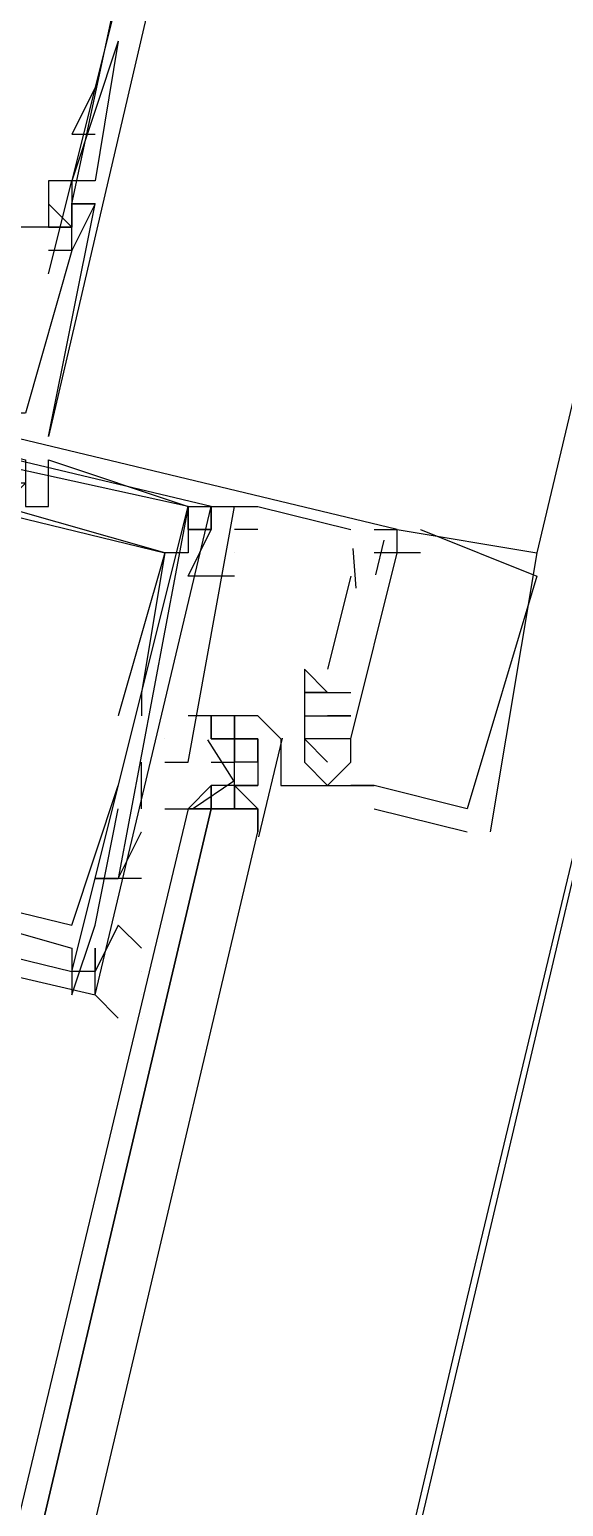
# Model space of a CAD drawing. Header units: feet. Extents: x -84 to 198, y -22 to 181.
# Drawn here: x 133.069 to 133.375, y 97.751 to 98.598 of the extents above; entities that cross this region are included whole.
import ezdxf

# ---------------------------------------------------------------- set-up
doc = ezdxf.new("R2010")
doc.units = ezdxf.units.FT
doc.layers.add('A-LINEA', color=7, linetype='CONTINUOUS')

msp = doc.modelspace()

# ---------------------------------------------------------------- linework, layer by layer
at = {"layer": 'A-LINEA'}
for p, q in [((135.2667, 106.0978), (132.2533, 93.3378)), ((135.1333, 105.7644), (133.36, 98.2978)), ((135.1333, 105.7644), (133.36, 98.2978)), ((133.1733, 98.7644), (133.08, 98.3644)), ((133.12, 98.5911), (133.0933, 98.5111)), ((133.12, 98.5911), (133.0933, 98.5111)), ((133.1067, 98.5644), (133.0933, 98.5378)), ((133.1067, 98.5644), (133.1067, 98.5644)), ((133.0933, 98.5378), (133.1067, 98.5378)), ((133.08, 98.5111), (133.08, 98.5111)), ((133.0933, 98.5111), (133.0933, 98.5111)), ((133.0933, 98.5111), (133.0933, 98.5111)), ((133.1067, 98.5111), (133.1067, 98.5111)), ((133.0933, 98.4978), (133.0933, 98.4978)), ((133.0933, 98.4978), (133.0933, 98.4978)), ((133.0933, 98.4978), (133.0933, 98.4978)), ((133.0933, 98.4978), (133.0933, 98.4978)), ((133.0933, 98.4978), (133.0933, 98.4978)), ((133.0933, 98.4978), (133.0933, 98.4978)), ((133.0933, 98.4978), (133.0933, 98.4978)), ((133.1067, 98.4978), (133.1067, 98.4978)), ((133.1067, 98.4978), (133.1067, 98.4978)), ((133.1067, 98.4978), (133.1067, 98.4978)), ((133.1067, 98.4978), (133.1067, 98.4978)), ((133.1067, 98.4978), (133.1067, 98.4978)), ((133.1067, 98.4978), (133.1067, 98.4978)), ((133.08, 98.4844), (133.08, 98.4844)), ((133.0933, 98.4844), (133.0933, 98.4844)), ((133.0933, 98.4844), (133.0933, 98.4844)), ((133.0933, 98.4844), (133.0933, 98.4844)), ((133.0933, 98.4844), (133.0933, 98.4844)), ((133.0933, 98.4711), (133.08, 98.4711)), ((133.0933, 98.4711), (133.08, 98.4711)), ((133.0933, 98.4711), (133.0933, 98.4711)), ((133.0933, 98.4711), (133.0933, 98.4711)), ((133.0933, 98.4711), (133.0933, 98.4711)), ((133.0933, 98.4711), (133.0933, 98.4711)), ((133.08, 98.4578), (133.08, 98.4578)), ((133.08, 98.3644), (133.08, 98.3644)), ((133.08, 98.3644), (133.08, 98.3644)), ((133.08, 98.3644), (133.08, 98.3644)), ((133.08, 98.3511), (133.08, 98.3511)), ((133.08, 98.3511), (133.08, 98.3511)), ((133.08, 98.3511), (133.08, 98.3511)), ((133.08, 98.3244), (133.08, 98.3244)), ((133.08, 98.3244), (133.08, 98.3244)), ((133.08, 98.3244), (133.08, 98.3244)), ((133.16, 98.3244), (133.16, 98.2978)), ((133.16, 98.3244), (133.16, 98.3244)), ((133.16, 98.3244), (133.16, 98.3244)), ((133.16, 98.3244), (133.16, 98.2978)), ((133.16, 98.3244), (133.16, 98.3244)), ((133.16, 98.3244), (133.16, 98.3244)), ((133.16, 98.3244), (133.16, 98.2978)), ((133.16, 98.3244), (133.16, 98.3244)), ((133.16, 98.3244), (133.16, 98.3244)), ((133.1867, 98.3244), (133.1867, 98.3244)), ((133.1867, 98.3244), (133.1867, 98.3244)), ((133.1867, 98.3244), (133.1867, 98.3244)), ((133.2, 98.3244), (133.2533, 98.3111)), ((133.2, 98.3244), (133.2, 98.3244)), ((133.2, 98.3244), (133.2533, 98.3111)), ((133.2, 98.3244), (133.2, 98.3244)), ((133.2, 98.3244), (133.2533, 98.3111)), ((133.2, 98.3244), (133.2, 98.3244)), ((133.2533, 98.3111), (133.2533, 98.3111)), ((133.2533, 98.3111), (133.2533, 98.3111)), ((133.2533, 98.3111), (133.2533, 98.3111)), ((133.2667, 98.3111), (133.2667, 98.3111)), ((133.2667, 98.3111), (133.2667, 98.3111)), ((133.2667, 98.3111), (133.2667, 98.3111)), ((133.2723, 98.3051), (133.2676, 98.2851)), ((133.2723, 98.3051), (133.2676, 98.2851)), ((133.2723, 98.3051), (133.2676, 98.2851)), ((133.28, 98.3111), (133.28, 98.3111)), ((133.28, 98.3111), (133.28, 98.3111)), ((133.28, 98.3111), (133.28, 98.3111)), ((133.28, 98.3111), (133.28, 98.3111)), ((133.28, 98.3111), (133.28, 98.3111)), ((133.28, 98.3111), (133.28, 98.3111)), ((133.2933, 98.3111), (133.2933, 98.3111)), ((133.2933, 98.3111), (133.2933, 98.3111)), ((133.2933, 98.3111), (133.2933, 98.3111)), ((133.1467, 98.2978), (133.1467, 98.2978)), ((133.1467, 98.2978), (133.1467, 98.2978)), ((133.1467, 98.2978), (133.1467, 98.2978)), ((133.1467, 98.2978), (133.1467, 98.2978)), ((133.1467, 98.2978), (133.1467, 98.2978)), ((133.1467, 98.2978), (133.1467, 98.2978)), ((133.1467, 98.2978), (133.1467, 98.2978)), ((133.1467, 98.2978), (133.1467, 98.2978)), ((133.1467, 98.2978), (133.1467, 98.2978)), ((133.16, 98.2978), (133.16, 98.2978)), ((133.16, 98.2978), (133.16, 98.2978)), ((133.16, 98.2978), (133.16, 98.2978)), ((133.16, 98.2978), (133.16, 98.2978)), ((133.16, 98.2978), (133.16, 98.2978)), ((133.16, 98.2978), (133.16, 98.2978)), ((133.1867, 98.2978), (133.1867, 98.2978)), ((133.1867, 98.2978), (133.1867, 98.2978)), ((133.2546, 98.3003), (133.2562, 98.2776)), ((133.2546, 98.3003), (133.2562, 98.2776)), ((133.2546, 98.3003), (133.2562, 98.2776)), ((133.2667, 98.2978), (133.2667, 98.2978)), ((133.2667, 98.2978), (133.2667, 98.2978)), ((133.2667, 98.2978), (133.2667, 98.2978)), ((133.28, 98.2978), (133.28, 98.2978)), ((133.28, 98.2978), (133.28, 98.2978)), ((133.28, 98.2978), (133.28, 98.2978)), ((133.28, 98.2978), (133.28, 98.2978)), ((133.28, 98.2978), (133.28, 98.2978)), ((133.28, 98.2978), (133.28, 98.2978)), ((133.2933, 98.2978), (133.2933, 98.2978)), ((133.2933, 98.2978), (133.2933, 98.2978)), ((133.2933, 98.2978), (133.2933, 98.2978)), ((133.36, 98.2978), (133.36, 98.2978)), ((133.36, 98.2978), (133.36, 98.2978)), ((133.36, 98.2978), (133.36, 98.2978)), ((133.2533, 98.2844), (133.24, 98.2311)), ((133.2533, 98.2844), (133.24, 98.2311)), ((133.2533, 98.2844), (133.24, 98.2311)), ((133.2533, 98.2844), (133.2533, 98.2844)), ((133.2533, 98.2844), (133.2533, 98.2844)), ((133.2533, 98.2844), (133.2533, 98.2844)), ((133.36, 98.2844), (133.36, 98.2844)), ((133.36, 98.2844), (133.36, 98.2844)), ((133.36, 98.2844), (133.36, 98.2844)), ((133.24, 98.2178), (133.2267, 98.2311)), ((133.2267, 98.2311), (133.2267, 98.1911)), ((133.2267, 98.2311), (133.2267, 98.2311)), ((133.24, 98.2178), (133.2267, 98.2311)), ((133.2267, 98.2311), (133.2267, 98.1911)), ((133.2267, 98.2311), (133.2267, 98.2311)), ((133.24, 98.2178), (133.2267, 98.2311)), ((133.2267, 98.2311), (133.2267, 98.1911)), ((133.2267, 98.2311), (133.2267, 98.2311)), ((133.24, 98.2311), (133.24, 98.2311)), ((133.24, 98.2311), (133.24, 98.2311)), ((133.24, 98.2311), (133.24, 98.2311)), ((133.1333, 98.2178), (133.1333, 98.2178)), ((133.1333, 98.2178), (133.1333, 98.2178)), ((133.1333, 98.2178), (133.1333, 98.2178)), ((133.2267, 98.2178), (133.2267, 98.2178)), ((133.2267, 98.2178), (133.2267, 98.2178)), ((133.2267, 98.2178), (133.2267, 98.2178)), ((133.2267, 98.2178), (133.2267, 98.2178)), ((133.2267, 98.2178), (133.2267, 98.2178)), ((133.2267, 98.2178), (133.2267, 98.2178)), ((133.24, 98.2178), (133.2533, 98.2178)), ((133.24, 98.2178), (133.24, 98.2178)), ((133.24, 98.2178), (133.24, 98.2178)), ((133.24, 98.2178), (133.24, 98.2178)), ((133.24, 98.2178), (133.2533, 98.2178)), ((133.24, 98.2178), (133.24, 98.2178)), ((133.24, 98.2178), (133.24, 98.2178)), ((133.24, 98.2178), (133.24, 98.2178)), ((133.24, 98.2178), (133.2533, 98.2178)), ((133.24, 98.2178), (133.24, 98.2178)), ((133.24, 98.2178), (133.24, 98.2178)), ((133.24, 98.2178), (133.24, 98.2178)), ((133.2533, 98.2178), (133.2533, 98.2178)), ((133.2533, 98.2178), (133.2533, 98.2178)), ((133.2533, 98.2178), (133.2533, 98.2178)), ((133.12, 98.2044), (133.12, 98.2044)), ((133.12, 98.2044), (133.12, 98.2044)), ((133.12, 98.2044), (133.12, 98.2044)), ((133.1333, 98.2044), (133.1333, 98.2044)), ((133.1333, 98.2044), (133.1333, 98.2044)), ((133.1333, 98.2044), (133.1333, 98.2044)), ((133.1733, 98.2044), (133.1733, 98.2044)), ((133.1733, 98.2044), (133.1733, 98.2044)), ((133.1733, 98.2044), (133.1733, 98.2044)), ((133.1733, 98.2044), (133.1733, 98.2044)), ((133.1867, 98.2044), (133.1733, 98.2044)), ((133.1733, 98.1911), (133.1733, 98.2044)), ((133.1867, 98.2044), (133.1733, 98.2044)), ((133.1733, 98.2044), (133.1733, 98.2044)), ((133.1733, 98.2044), (133.1733, 98.1911)), ((133.1733, 98.2044), (133.1733, 98.2044)), ((133.1733, 98.2044), (133.1733, 98.2044)), ((133.1867, 98.2044), (133.1867, 98.2044)), ((133.1867, 98.1911), (133.1867, 98.2044)), ((133.1867, 98.2044), (133.1867, 98.2044)), ((133.1867, 98.2044), (133.1867, 98.2044)), ((133.1867, 98.2044), (133.1867, 98.2044)), ((133.1867, 98.2044), (133.1867, 98.2044)), ((133.1867, 98.2044), (133.1867, 98.1911)), ((133.1867, 98.2044), (133.1867, 98.2044)), ((133.1867, 98.2044), (133.1867, 98.1911)), ((133.1867, 98.2044), (133.1867, 98.2044)), ((133.1867, 98.2044), (133.1867, 98.2044)), ((133.1867, 98.2044), (133.1867, 98.1911)), ((133.1867, 98.2044), (133.1867, 98.2044)), ((133.1867, 98.2044), (133.1867, 98.2044)), ((133.1867, 98.2044), (133.1867, 98.2044)), ((133.1867, 98.2044), (133.1867, 98.2044)), ((133.1867, 98.2044), (133.1867, 98.2044)), ((133.2267, 98.2044), (133.24, 98.2044)), ((133.2267, 98.2044), (133.2267, 98.2044)), ((133.2267, 98.2044), (133.24, 98.2044)), ((133.2267, 98.2044), (133.2267, 98.2044)), ((133.2267, 98.2044), (133.24, 98.2044)), ((133.2267, 98.2044), (133.2267, 98.2044)), ((133.24, 98.2044), (133.24, 98.2044)), ((133.24, 98.2044), (133.24, 98.2044)), ((133.24, 98.2044), (133.24, 98.2044)), ((133.24, 98.2044), (133.24, 98.2044)), ((133.24, 98.2044), (133.24, 98.2044)), ((133.24, 98.2044), (133.24, 98.2044)), ((133.24, 98.2044), (133.24, 98.2044)), ((133.24, 98.2044), (133.24, 98.2044)), ((133.24, 98.2044), (133.24, 98.2044)), ((133.24, 98.2044), (133.24, 98.2044)), ((133.24, 98.2044), (133.24, 98.2044)), ((133.24, 98.2044), (133.24, 98.2044)), ((133.2533, 98.2044), (133.2533, 98.2044)), ((133.2533, 98.2044), (133.2533, 98.2044)), ((133.2533, 98.2044), (133.2533, 98.2044)), ((133.2533, 98.2044), (133.2533, 98.2044)), ((133.2533, 98.2044), (133.2533, 98.2044)), ((133.2533, 98.2044), (133.2533, 98.2044)), ((133.1467, 98.1911), (133.1467, 98.1911)), ((133.1467, 98.1911), (133.1467, 98.1911)), ((133.1467, 98.1911), (133.1467, 98.1911)), ((133.1467, 98.1911), (133.1467, 98.1911)), ((133.1467, 98.1911), (133.1467, 98.1911)), ((133.1467, 98.1911), (133.1467, 98.1911)), ((133.1733, 98.1911), (133.1733, 98.1911)), ((133.1867, 98.1911), (133.1733, 98.1911)), ((133.1733, 98.1911), (133.1733, 98.1911)), ((133.1733, 98.1911), (133.1733, 98.1911)), ((133.1733, 98.1911), (133.1733, 98.1911)), ((133.1733, 98.1911), (133.1867, 98.1911)), ((133.1867, 98.1911), (133.1867, 98.1911)), ((133.1867, 98.1911), (133.1867, 98.1911)), ((133.1867, 98.1911), (133.1867, 98.1911)), ((133.1867, 98.1778), (133.1867, 98.1911)), ((133.1867, 98.1911), (133.1867, 98.1911)), ((133.1867, 98.1911), (133.1867, 98.1911)), ((133.1867, 98.1911), (133.1867, 98.1911)), ((133.1867, 98.1911), (133.1867, 98.1911)), ((133.1867, 98.1911), (133.1867, 98.1911)), ((133.1867, 98.1778), (133.1867, 98.1911)), ((133.2, 98.1911), (133.1867, 98.1911)), ((133.1867, 98.1911), (133.1867, 98.1911)), ((133.2, 98.1911), (133.1867, 98.1911)), ((133.1867, 98.1911), (133.1867, 98.1911)), ((133.1867, 98.1911), (133.1867, 98.1911)), ((133.1867, 98.1911), (133.1867, 98.1778)), ((133.2, 98.1778), (133.2, 98.1911)), ((133.2, 98.1911), (133.2, 98.1911)), ((133.2, 98.1911), (133.2, 98.1911)), ((133.2, 98.1911), (133.2, 98.1911)), ((133.2, 98.1911), (133.2, 98.1911)), ((133.2, 98.1911), (133.2, 98.1911)), ((133.2, 98.1911), (133.2, 98.1911)), ((133.2, 98.1911), (133.2, 98.1911)), ((133.2, 98.1911), (133.2, 98.1911)), ((133.2, 98.1911), (133.2, 98.1911)), ((133.2, 98.1911), (133.2, 98.1911)), ((133.2, 98.1911), (133.2, 98.1911)), ((133.2, 98.1911), (133.2, 98.1911)), ((133.2, 98.1911), (133.2, 98.1911)), ((133.2, 98.1911), (133.2, 98.1911)), ((133.2, 98.1911), (133.2, 98.1911)), ((133.2, 98.1911), (133.2, 98.1911)), ((133.2, 98.1911), (133.2, 98.1911)), ((133.2, 98.1911), (133.2, 98.1911)), ((133.2, 98.1911), (133.2, 98.1911)), ((133.2, 98.1911), (133.2, 98.1778)), ((133.2, 98.1911), (133.2, 98.1911)), ((133.2, 98.1911), (133.2, 98.1911)), ((133.2, 98.1911), (133.2, 98.1911)), ((133.2, 98.1911), (133.2, 98.1911)), ((133.2139, 98.1915), (133.2005, 98.135)), ((133.2133, 98.1911), (133.2133, 98.1911)), ((133.2133, 98.1911), (133.2133, 98.1911)), ((133.2133, 98.1911), (133.2133, 98.1911)), ((133.2133, 98.1911), (133.2133, 98.1911)), ((133.2133, 98.1911), (133.2133, 98.1911)), ((133.2133, 98.1911), (133.2133, 98.1911)), ((133.2133, 98.1911), (133.2133, 98.1911)), ((133.2267, 98.1911), (133.2267, 98.1911)), ((133.2267, 98.1911), (133.2267, 98.1911)), ((133.2267, 98.1911), (133.2267, 98.1911)), ((133.2267, 98.1911), (133.2267, 98.1911)), ((133.2267, 98.1911), (133.2267, 98.1911)), ((133.2267, 98.1911), (133.2267, 98.1911)), ((133.2267, 98.1911), (133.2267, 98.1911)), ((133.2267, 98.1911), (133.2267, 98.1911)), ((133.2267, 98.1911), (133.2267, 98.1911)), ((133.24, 98.1911), (133.24, 98.1911)), ((133.24, 98.1911), (133.24, 98.1911)), ((133.24, 98.1911), (133.24, 98.1911)), ((133.24, 98.1911), (133.24, 98.1911)), ((133.24, 98.1911), (133.24, 98.1911)), ((133.24, 98.1911), (133.24, 98.1911)), ((133.24, 98.1911), (133.24, 98.1911)), ((133.24, 98.1911), (133.24, 98.1911)), ((133.24, 98.1911), (133.24, 98.1911)), ((133.2533, 98.1911), (133.2533, 98.1911)), ((133.2533, 98.1911), (133.2533, 98.1911)), ((133.2533, 98.1911), (133.2533, 98.1911)), ((133.2533, 98.1911), (133.2533, 98.1911)), ((133.2533, 98.1911), (133.2533, 98.1911)), ((133.2533, 98.1911), (133.2533, 98.1911)), ((133.1333, 98.1511), (133.1333, 98.1778)), ((133.1333, 98.1778), (133.1333, 98.1778)), ((133.1333, 98.1511), (133.1333, 98.1778)), ((133.1333, 98.1778), (133.1333, 98.1778)), ((133.1333, 98.1511), (133.1333, 98.1778)), ((133.1333, 98.1778), (133.1333, 98.1778)), ((133.1467, 98.1778), (133.1467, 98.1778)), ((133.1467, 98.1778), (133.1467, 98.1778)), ((133.1467, 98.1778), (133.1467, 98.1778)), ((133.1467, 98.1778), (133.1467, 98.1778)), ((133.1467, 98.1778), (133.1467, 98.1778)), ((133.1467, 98.1778), (133.1467, 98.1778)), ((133.1467, 98.1778), (133.1467, 98.1778)), ((133.1467, 98.1778), (133.1467, 98.1778)), ((133.1467, 98.1778), (133.1467, 98.1778)), ((133.16, 98.1778), (133.16, 98.1778)), ((133.16, 98.1778), (133.16, 98.1778)), ((133.16, 98.1778), (133.16, 98.1778)), ((133.1733, 98.1778), (133.1867, 98.1778)), ((133.1867, 98.1644), (133.1867, 98.1778)), ((133.1867, 98.1644), (133.1867, 98.1778)), ((133.1867, 98.1778), (133.1867, 98.1778)), ((133.1867, 98.1778), (133.1867, 98.1778)), ((133.1867, 98.1778), (133.1867, 98.1778)), ((133.2, 98.1778), (133.1867, 98.1778)), ((133.1867, 98.1778), (133.1867, 98.1778)), ((133.1867, 98.1778), (133.1867, 98.1778)), ((133.1867, 98.1778), (133.1867, 98.1778)), ((133.1867, 98.1778), (133.1867, 98.1778)), ((133.1867, 98.1778), (133.1867, 98.1778)), ((133.1867, 98.1778), (133.1867, 98.1778)), ((133.1867, 98.1778), (133.1867, 98.1778)), ((133.1867, 98.1778), (133.1867, 98.1778)), ((133.1867, 98.1778), (133.1867, 98.1778)), ((133.1867, 98.1778), (133.1867, 98.1778)), ((133.1867, 98.1778), (133.1867, 98.1778)), ((133.1867, 98.1778), (133.1867, 98.1778)), ((133.1867, 98.1778), (133.1867, 98.1778)), ((133.1867, 98.1778), (133.1867, 98.1778)), ((133.1867, 98.1778), (133.1867, 98.1778)), ((133.1867, 98.1778), (133.1867, 98.1778)), ((133.1867, 98.1778), (133.1867, 98.1778)), ((133.1867, 98.1778), (133.1867, 98.1778)), ((133.1867, 98.1778), (133.1867, 98.1778)), ((133.1867, 98.1778), (133.1867, 98.1778)), ((133.1867, 98.1778), (133.1867, 98.1778)), ((133.1867, 98.1778), (133.1867, 98.1778)), ((133.2, 98.1778), (133.2, 98.1778)), ((133.2, 98.1778), (133.2, 98.1778)), ((133.2, 98.1778), (133.2, 98.1778)), ((133.2, 98.1778), (133.2, 98.1778)), ((133.2, 98.1778), (133.2, 98.1778)), ((133.2, 98.1778), (133.2, 98.1778)), ((133.2, 98.1778), (133.2, 98.1778)), ((133.2, 98.1778), (133.2, 98.1644)), ((133.2, 98.1778), (133.2, 98.1778)), ((133.2, 98.1778), (133.2, 98.1644)), ((133.2, 98.1778), (133.2, 98.1778)), ((133.2, 98.1778), (133.2, 98.1778)), ((133.2, 98.1778), (133.2, 98.1778)), ((133.2, 98.1778), (133.2, 98.1778)), ((133.2, 98.1778), (133.2, 98.1778)), ((133.2, 98.1778), (133.2, 98.1778)), ((133.2, 98.1778), (133.2, 98.1778)), ((133.2, 98.1778), (133.2, 98.1778)), ((133.2, 98.1778), (133.2, 98.1778)), ((133.2, 98.1778), (133.2, 98.1778)), ((133.2267, 98.1778), (133.2267, 98.1778)), ((133.2267, 98.1778), (133.2267, 98.1778)), ((133.2267, 98.1778), (133.2267, 98.1778)), ((133.24, 98.1778), (133.24, 98.1778)), ((133.24, 98.1778), (133.24, 98.1778)), ((133.24, 98.1778), (133.24, 98.1778)), ((133.2533, 98.1778), (133.2533, 98.1778)), ((133.2533, 98.1778), (133.2533, 98.1778)), ((133.2533, 98.1778), (133.2533, 98.1778)), ((133.2533, 98.1778), (133.2533, 98.1778)), ((133.2533, 98.1778), (133.2533, 98.1778)), ((133.2533, 98.1778), (133.2533, 98.1778)), ((133.12, 98.1644), (133.12, 98.1644)), ((133.12, 98.1644), (133.12, 98.1644)), ((133.12, 98.1644), (133.12, 98.1644)), ((133.12, 98.1644), (133.12, 98.1644)), ((133.12, 98.1644), (133.12, 98.1644)), ((133.12, 98.1644), (133.12, 98.1644)), ((133.16, 98.1511), (133.1733, 98.1644)), ((133.1733, 98.1644), (133.1733, 98.1644)), ((133.1733, 98.1644), (133.1733, 98.1644)), ((133.1733, 98.1644), (133.1733, 98.1644)), ((133.1733, 98.1644), (133.1733, 98.1644)), ((133.1733, 98.1644), (133.1733, 98.1644)), ((133.1733, 98.1644), (133.1733, 98.1644)), ((133.1733, 98.1644), (133.1733, 98.1644)), ((133.1733, 98.1644), (133.1733, 98.1644)), ((133.1733, 98.1644), (133.1733, 98.1644)), ((133.1733, 98.1644), (133.1733, 98.1644)), ((133.1733, 98.1511), (133.1733, 98.1644)), ((133.1733, 98.1644), (133.1733, 98.1644)), ((133.1733, 98.1644), (133.1733, 98.1644)), ((133.1733, 98.1644), (133.1733, 98.1644)), ((133.1867, 98.1644), (133.1733, 98.1644)), ((133.1733, 98.1644), (133.1733, 98.1644)), ((133.1733, 98.1644), (133.1733, 98.1644)), ((133.1733, 98.1644), (133.1733, 98.1644)), ((133.1733, 98.1644), (133.1733, 98.1644)), ((133.1867, 98.1644), (133.1733, 98.1644)), ((133.1867, 98.1644), (133.1733, 98.1644)), ((133.1733, 98.1644), (133.1733, 98.1644)), ((133.1733, 98.1644), (133.1733, 98.1644)), ((133.1733, 98.1644), (133.1733, 98.1644)), ((133.1733, 98.1644), (133.1733, 98.1511)), ((133.1867, 98.1644), (133.1867, 98.1644)), ((133.1867, 98.1644), (133.1867, 98.1644)), ((133.1867, 98.1511), (133.1867, 98.1644)), ((133.1867, 98.1644), (133.1867, 98.1644)), ((133.1867, 98.1644), (133.2, 98.1644)), ((133.1867, 98.1644), (133.1867, 98.1644)), ((133.1867, 98.1644), (133.1867, 98.1644)), ((133.2, 98.1644), (133.1867, 98.1644)), ((133.1867, 98.1644), (133.1867, 98.1644)), ((133.1867, 98.1644), (133.1867, 98.1644)), ((133.2, 98.1511), (133.1867, 98.1644)), ((133.1867, 98.1644), (133.1867, 98.1511)), ((133.1867, 98.1644), (133.1867, 98.1644)), ((133.1867, 98.1644), (133.1867, 98.1511)), ((133.1867, 98.1644), (133.1867, 98.1644)), ((133.1867, 98.1644), (133.1867, 98.1644)), ((133.1867, 98.1644), (133.1867, 98.1644)), ((133.1867, 98.1644), (133.1867, 98.1644)), ((133.1867, 98.1644), (133.1867, 98.1644)), ((133.1867, 98.1644), (133.1867, 98.1644)), ((133.1867, 98.1644), (133.1867, 98.1644)), ((133.1867, 98.1644), (133.1867, 98.1644)), ((133.1867, 98.1644), (133.1867, 98.1644)), ((133.1867, 98.1644), (133.1867, 98.1644)), ((133.1867, 98.1644), (133.1867, 98.1644)), ((133.1867, 98.1644), (133.1867, 98.1644)), ((133.1867, 98.1644), (133.1867, 98.1644)), ((133.1867, 98.1644), (133.1867, 98.1644)), ((133.1867, 98.1644), (133.1867, 98.1644)), ((133.2, 98.1644), (133.2, 98.1644)), ((133.2, 98.1644), (133.2, 98.1644)), ((133.2, 98.1644), (133.2, 98.1644)), ((133.2, 98.1644), (133.2, 98.1644)), ((133.2, 98.1644), (133.2, 98.1644)), ((133.2, 98.1644), (133.2, 98.1644)), ((133.2, 98.1644), (133.2, 98.1644)), ((133.2, 98.1644), (133.2, 98.1644)), ((133.2, 98.1644), (133.2, 98.1644)), ((133.2, 98.1644), (133.2, 98.1644)), ((133.2, 98.1644), (133.2, 98.1644)), ((133.2, 98.1644), (133.2, 98.1644)), ((133.2, 98.1644), (133.2, 98.1644)), ((133.2, 98.1644), (133.2, 98.1644)), ((133.2, 98.1644), (133.2, 98.1644)), ((133.2, 98.1644), (133.2, 98.1644)), ((133.2133, 98.1644), (133.2133, 98.1644)), ((133.2133, 98.1644), (133.2133, 98.1644)), ((133.2133, 98.1644), (133.2133, 98.1644)), ((133.2267, 98.1644), (133.2267, 98.1644)), ((133.2267, 98.1644), (133.2267, 98.1644)), ((133.2267, 98.1644), (133.2267, 98.1644)), ((133.24, 98.1644), (133.24, 98.1644)), ((133.24, 98.1644), (133.24, 98.1644)), ((133.24, 98.1644), (133.24, 98.1644)), ((133.2533, 98.1644), (133.2533, 98.1644)), ((133.2533, 98.1644), (133.2533, 98.1644)), ((133.2533, 98.1644), (133.2533, 98.1644)), ((133.2533, 98.1644), (133.2533, 98.1644)), ((133.2533, 98.1644), (133.2533, 98.1644)), ((133.2533, 98.1644), (133.2533, 98.1644)), ((133.2533, 98.1644), (133.2533, 98.1644)), ((133.2533, 98.1644), (133.2533, 98.1644)), ((133.2533, 98.1644), (133.2533, 98.1644)), ((133.2667, 98.1644), (133.2667, 98.1644)), ((133.2667, 98.1644), (133.2667, 98.1644)), ((133.2667, 98.1644), (133.2667, 98.1644)), ((133.2667, 98.1644), (133.2667, 98.1644)), ((133.2667, 98.1644), (133.2667, 98.1644)), ((133.2667, 98.1644), (133.2667, 98.1644)), ((133.12, 98.1511), (133.12, 98.1511)), ((133.12, 98.1511), (133.12, 98.1511)), ((133.12, 98.1511), (133.12, 98.1511)), ((133.12, 98.1511), (133.12, 98.1511)), ((133.12, 98.1511), (133.12, 98.1511)), ((133.12, 98.1511), (133.12, 98.1511)), ((133.1333, 98.1511), (133.1333, 98.1511)), ((133.1333, 98.1511), (133.1333, 98.1511)), ((133.1333, 98.1511), (133.1333, 98.1511)), ((133.16, 98.1511), (133.16, 98.1511)), ((133.1733, 98.1511), (133.16, 98.1511)), ((133.16, 98.1511), (133.16, 98.1511)), ((133.16, 98.1511), (133.16, 98.1511)), ((133.16, 98.1511), (133.16, 98.1511)), ((133.16, 98.1511), (133.16, 98.1511)), ((133.16, 98.1511), (133.16, 98.1511)), ((133.16, 98.1511), (133.16, 98.1511)), ((133.16, 98.1511), (133.16, 98.1511)), ((133.16, 98.1511), (133.16, 98.1511)), ((133.16, 98.1511), (133.16, 98.1511)), ((133.16, 98.1511), (133.1733, 98.1511)), ((133.1733, 98.1511), (133.1733, 98.1511)), ((133.1733, 98.1511), (133.1733, 98.1511)), ((133.1733, 98.1511), (133.1733, 98.1511)), ((133.1733, 98.1511), (133.1733, 98.1511)), ((133.1867, 98.1511), (133.1733, 98.1511)), ((133.1733, 98.1511), (133.1733, 98.1511)), ((133.1733, 98.1511), (133.1733, 98.1511)), ((133.1733, 98.1511), (133.1733, 98.1511)), ((133.1733, 98.1511), (133.1733, 98.1511)), ((133.1733, 98.1511), (133.1733, 98.1511)), ((133.1733, 98.1511), (133.1733, 98.1511)), ((133.1733, 98.1511), (133.1733, 98.1511)), ((133.1733, 98.1511), (133.1733, 98.1511)), ((133.1733, 98.1511), (133.1733, 98.1511)), ((133.1867, 98.1511), (133.1867, 98.1511)), ((133.1867, 98.1511), (133.1867, 98.1511)), ((133.1867, 98.1511), (133.1867, 98.1511)), ((133.1867, 98.1511), (133.1867, 98.1511)), ((133.1867, 98.1511), (133.1867, 98.1511)), ((133.1867, 98.1511), (133.1867, 98.1511)), ((133.1867, 98.1511), (133.1867, 98.1511)), ((133.1867, 98.1511), (133.1867, 98.1511)), ((133.1867, 98.1511), (133.1867, 98.1511)), ((133.1867, 98.1511), (133.1867, 98.1511)), ((133.1867, 98.1511), (133.1867, 98.1511)), ((133.1867, 98.1511), (133.1867, 98.1511)), ((133.2, 98.1511), (133.1867, 98.1511)), ((133.1867, 98.1511), (133.1867, 98.1511)), ((133.1867, 98.1511), (133.1867, 98.1511)), ((133.1867, 98.1511), (133.1867, 98.1511)), ((133.1867, 98.1511), (133.1867, 98.1511)), ((133.1867, 98.1511), (133.1867, 98.1511)), ((133.2, 98.1511), (133.1867, 98.1511)), ((133.1867, 98.1511), (133.1867, 98.1511)), ((133.1867, 98.1511), (133.1867, 98.1511)), ((133.1867, 98.1511), (133.1867, 98.1511)), ((133.1867, 98.1511), (133.1867, 98.1511)), ((133.2, 98.1511), (133.2, 98.1511)), ((133.2, 98.1511), (133.2, 98.1511)), ((133.2, 98.1511), (133.2, 98.1511)), ((133.2, 98.1511), (133.2, 98.1511)), ((133.2, 98.1511), (133.2, 98.1511)), ((133.2, 98.1511), (133.2, 98.1511)), ((133.2, 98.1511), (133.2, 98.1511)), ((133.2, 98.1511), (133.2, 98.1511)), ((133.2, 98.1511), (133.2, 98.1511)), ((133.2, 98.1511), (133.2, 98.1511)), ((133.2667, 98.1511), (133.32, 98.1378)), ((133.2667, 98.1511), (133.2667, 98.1511)), ((133.2667, 98.1511), (133.32, 98.1378)), ((133.2667, 98.1511), (133.2667, 98.1511)), ((133.2667, 98.1511), (133.32, 98.1378)), ((133.2667, 98.1511), (133.2667, 98.1511)), ((133.32, 98.1511), (133.32, 98.1511)), ((133.32, 98.1511), (133.32, 98.1511)), ((133.32, 98.1511), (133.32, 98.1511)), ((133.3333, 98.1511), (133.3333, 98.1511)), ((133.3333, 98.1511), (133.3333, 98.1511)), ((133.1333, 98.1378), (133.1333, 98.1378)), ((133.1333, 98.1378), (133.1333, 98.1378)), ((133.1333, 98.1378), (133.1333, 98.1378)), ((133.32, 98.1378), (133.32, 98.1378)), ((133.32, 98.1378), (133.32, 98.1378)), ((133.32, 98.1378), (133.32, 98.1378)), ((133.3333, 98.1378), (133.3333, 98.1378)), ((133.3333, 98.1378), (133.3333, 98.1378)), ((133.3333, 98.1378), (133.3333, 98.1378)), ((133.1067, 98.1111), (133.1067, 98.1111)), ((133.1067, 98.1111), (133.1067, 98.1111)), ((133.1067, 98.1111), (133.1067, 98.1111)), ((133.12, 98.1111), (133.12, 98.1111)), ((133.12, 98.1111), (133.12, 98.1111)), ((133.12, 98.1111), (133.12, 98.1111)), ((133.12, 98.1111), (133.12, 98.1111)), ((133.12, 98.1111), (133.12, 98.1111)), ((133.12, 98.1111), (133.12, 98.1111)), ((133.12, 98.1111), (133.12, 98.1111)), ((133.12, 98.1111), (133.12, 98.1111)), ((133.12, 98.1111), (133.12, 98.1111)), ((133.1333, 98.1111), (133.1333, 98.1111)), ((133.1333, 98.1111), (133.1333, 98.1111)), ((133.1333, 98.1111), (133.1333, 98.1111)), ((133.0933, 98.0844), (133.0933, 98.0844)), ((133.0933, 98.0844), (133.0933, 98.0844)), ((133.0933, 98.0844), (133.0933, 98.0844)), ((133.0933, 98.0844), (133.0933, 98.0844)), ((133.0933, 98.0844), (133.0933, 98.0844)), ((133.0933, 98.0844), (133.0933, 98.0844)), ((133.1067, 98.0844), (133.1067, 98.0844)), ((133.1067, 98.0844), (133.1067, 98.0844)), ((133.1067, 98.0844), (133.1067, 98.0844)), ((133.1067, 98.0844), (133.1067, 98.0844)), ((133.1067, 98.0844), (133.1067, 98.0844)), ((133.1067, 98.0844), (133.1067, 98.0844)), ((133.0933, 98.0711), (133.0933, 98.0711)), ((133.0933, 98.0711), (133.0933, 98.0711)), ((133.0933, 98.0711), (133.0933, 98.0711)), ((133.0933, 98.0711), (133.0933, 98.0711)), ((133.0933, 98.0711), (133.0933, 98.0711)), ((133.0933, 98.0711), (133.0933, 98.0711)), ((133.0933, 98.0444), (133.0933, 98.0444)), ((133.0933, 98.0444), (133.0933, 98.0444)), ((133.0933, 98.0444), (133.0933, 98.0444)), ((133.0933, 98.0444), (133.0933, 98.0444)), ((133.0933, 98.0444), (133.0933, 98.0444)), ((133.0933, 98.0444), (133.0933, 98.0444)), ((133.1333, 98.0311), (133.1333, 98.0311))]:
    msp.add_line(p, q, dxfattribs=at)
for points in [[(134.4933, 102.8311), (134.3867, 102.3911), (134.28, 101.9244), (134.16, 101.4178), (134.04, 100.8978), (133.9067, 100.3511), (133.7733, 99.7778), (133.6267, 99.1644), (133.48, 98.5378), (133.32, 97.8711), (133.16, 97.1911)], [(133.08, 98.4578), (133.0933, 98.5111), (133.0933, 98.4978), (133.1333, 98.6844), (133.1067, 98.6978)], [(133.1067, 98.6578), (133.12, 98.6844), (133.1333, 98.6711), (133.0933, 98.5111), (133.08, 98.5111), (133.08, 98.4844), (133.0667, 98.4844), (133.04, 98.4844), (133.0533, 98.4844), (132.9867, 98.4978), (132.9733, 98.4978), (132.9733, 98.5111), (132.96, 98.5111), (132.9733, 98.5378), (132.96, 98.5378)], [(133.12, 98.5911), (133.12, 98.5911), (133.12, 98.5911), (133.1067, 98.5111), (133.0933, 98.5111)], [(133.08, 98.3644), (133.1067, 98.4978), (133.0933, 98.4978), (133.0933, 98.4844), (133.0933, 98.4978), (133.1067, 98.4978), (133.0933, 98.4711), (133.0667, 98.3778), (133.04, 98.3778)], [(133.08, 98.3644), (133.1067, 98.4978), (133.0933, 98.4978), (133.0933, 98.4844), (133.0933, 98.4978), (133.1067, 98.4978), (133.0933, 98.4711), (133.0667, 98.3778), (133.04, 98.3778)], [(133.08, 98.3644), (133.1067, 98.4978), (133.0933, 98.4978), (133.0933, 98.4844), (133.0933, 98.4978), (133.1067, 98.4978), (133.0933, 98.4711), (133.0667, 98.3778), (133.04, 98.3778)], [(133.08, 98.4978), (133.0933, 98.4844), (133.08, 98.4844), (133.0933, 98.4844), (133.08, 98.4978), (133.0933, 98.4844)], [(133.0933, 98.4844), (133.08, 98.4844), (133.0933, 98.4844), (133.08, 98.4978)], [(133.0933, 98.4978), (133.1067, 98.4978), (133.0933, 98.4711), (133.0933, 98.4711), (133.0933, 98.4978)], [(133.2667, 98.3111), (133.28, 98.3111), (132.6133, 98.4711)], [(133.2667, 98.3111), (133.28, 98.3111), (132.6133, 98.4711)], [(133.2667, 98.3111), (133.28, 98.3111), (132.6133, 98.4711)], [(132.6133, 98.4578), (132.5333, 98.1778), (133.1067, 98.0444), (133.1733, 98.3244), (132.6133, 98.4578)], [(133.1467, 98.2978), (133.0533, 98.3244), (133.0667, 98.3378), (133.0533, 98.3378), (133.0533, 98.3244), (132.6533, 98.4178), (132.6533, 98.4444), (132.6267, 98.4444), (132.6267, 98.4578), (132.6267, 98.4444), (132.64, 98.4311), (132.6267, 98.3378), (132.6133, 98.3378), (132.6267, 98.3244), (132.6533, 98.4178), (133.1467, 98.2978), (133.12, 98.2044)], [(132.6133, 98.4444), (132.6267, 98.4578), (133.0667, 98.3511), (133.0667, 98.3378), (133.0667, 98.3244), (133.08, 98.3244), (133.08, 98.3511), (133.16, 98.3244), (133.12, 98.1111), (133.1067, 98.1111), (133.12, 98.1111)], [(133.1467, 98.2978), (133.0533, 98.3244), (133.0667, 98.3378), (133.0533, 98.3378), (133.0533, 98.3244), (132.6533, 98.4178), (132.6533, 98.4444), (132.6267, 98.4444), (132.6267, 98.4578), (132.6267, 98.4444), (132.64, 98.4311), (132.6267, 98.3378), (132.6133, 98.3378), (132.6267, 98.3244), (132.6533, 98.4178), (133.1467, 98.2978), (133.12, 98.2044)], [(132.6133, 98.4444), (132.6267, 98.4578), (133.0667, 98.3511), (133.0667, 98.3378), (133.0667, 98.3244), (133.08, 98.3244), (133.08, 98.3511), (133.16, 98.3244), (133.12, 98.1111), (133.1067, 98.1111), (133.12, 98.1111)], [(133.1467, 98.2978), (133.0533, 98.3244), (133.0667, 98.3378), (133.0533, 98.3378), (133.0533, 98.3244), (132.6533, 98.4178), (132.6533, 98.4444), (132.6267, 98.4444), (132.6267, 98.4578), (132.6267, 98.4444), (132.64, 98.4311), (132.6267, 98.3378), (132.6133, 98.3378), (132.6267, 98.3244), (132.6533, 98.4178), (133.1467, 98.2978), (133.12, 98.2044)], [(132.6133, 98.4444), (132.6267, 98.4578), (133.0667, 98.3511), (133.0667, 98.3378), (133.0667, 98.3244), (133.08, 98.3244), (133.08, 98.3511), (133.16, 98.3244), (133.12, 98.1111), (133.1067, 98.1111), (133.12, 98.1111)], [(132.6133, 98.4444), (132.5467, 98.1911), (133.0933, 98.0578), (133.16, 98.3244), (132.6133, 98.4444)], [(133.16, 98.3244), (133.16, 98.2978), (133.1467, 98.2978), (133.1333, 98.2178), (133.1333, 98.2044), (133.1333, 98.2044)], [(133.16, 98.3244), (133.16, 98.2978), (133.1467, 98.2978), (133.1333, 98.2178), (133.1333, 98.2044), (133.1333, 98.2044)], [(133.16, 98.3244), (133.16, 98.2978), (133.1467, 98.2978), (133.1333, 98.2178), (133.1333, 98.2044), (133.1333, 98.2044)], [(133.1467, 98.1778), (133.16, 98.1778), (133.1867, 98.3244)], [(133.1467, 98.1778), (133.16, 98.1778), (133.1867, 98.3244)], [(133.1467, 98.1778), (133.16, 98.1778), (133.1867, 98.3244)], [(133.1867, 98.2844), (133.1867, 98.2844), (133.1867, 98.2844), (133.16, 98.2844), (133.16, 98.2844), (133.1733, 98.3111), (133.1733, 98.3111), (133.16, 98.3111), (133.16, 98.3111), (133.16, 98.3111), (133.16, 98.3111), (133.16, 98.3111), (133.16, 98.3244), (133.1733, 98.3244), (133.1733, 98.3111), (133.1733, 98.3111), (133.1733, 98.3111), (133.1733, 98.3244), (133.1733, 98.3244), (133.2, 98.3244), (133.2, 98.3244), (133.2, 98.3244)], [(133.2, 98.3111), (133.2, 98.3111), (133.1867, 98.3111)], [(133.2933, 98.3111), (133.36, 98.2844), (133.36, 98.2844), (133.32, 98.1511), (133.32, 98.1511), (133.2667, 98.1644), (133.2667, 98.1644), (133.2667, 98.1644), (133.2667, 98.1644), (133.2533, 98.1644)], [(133.2933, 98.3111), (133.36, 98.2844), (133.36, 98.2844), (133.32, 98.1511), (133.32, 98.1511), (133.2667, 98.1644), (133.2667, 98.1644), (133.2667, 98.1644), (133.2667, 98.1644), (133.2533, 98.1644)], [(133.2933, 98.3111), (133.36, 98.2844), (133.36, 98.2844), (133.32, 98.1511), (133.32, 98.1511), (133.2667, 98.1644), (133.2667, 98.1644), (133.2667, 98.1644), (133.2667, 98.1644), (133.2533, 98.1644)], [(133.2933, 98.2978), (133.28, 98.2978), (133.28, 98.3111), (133.36, 98.2978), (133.36, 98.2978), (133.3333, 98.1378)], [(133.2933, 98.2978), (133.28, 98.2978), (133.28, 98.3111), (133.36, 98.2978), (133.36, 98.2978), (133.3333, 98.1378)], [(133.2933, 98.2978), (133.28, 98.2978), (133.28, 98.3111), (133.36, 98.2978), (133.36, 98.2978), (133.3333, 98.1378)], [(133.2533, 98.1911), (133.28, 98.2978), (133.2667, 98.2978)], [(133.2533, 98.1911), (133.28, 98.2978), (133.2667, 98.2978)], [(133.2533, 98.1911), (133.28, 98.2978), (133.2667, 98.2978)], [(132.6133, 98.2844), (132.6, 98.2844), (132.6133, 98.2844), (132.6, 98.2044), (133.0933, 98.0844), (133.12, 98.1644), (133.12, 98.1644), (133.12, 98.1644)], [(132.6133, 98.2844), (132.6, 98.2844), (132.6133, 98.2844), (132.6, 98.2044), (133.0933, 98.0844), (133.12, 98.1644), (133.12, 98.1644), (133.12, 98.1644)], [(132.6133, 98.2844), (132.6, 98.2844), (132.6133, 98.2844), (132.6, 98.2044), (133.0933, 98.0844), (133.12, 98.1644), (133.12, 98.1644), (133.12, 98.1644)], [(132.6133, 98.2844), (132.6, 98.2844), (132.6133, 98.2844), (132.6, 98.2044), (133.0933, 98.0844), (133.12, 98.1644), (133.12, 98.1644), (133.12, 98.1644)], [(132.6133, 98.2844), (132.6, 98.2844), (132.6133, 98.2844), (132.6, 98.2044), (133.0933, 98.0844), (133.12, 98.1644), (133.12, 98.1644), (133.12, 98.1644)], [(132.6133, 98.2844), (132.6, 98.2844), (132.6133, 98.2844), (132.6, 98.2044), (133.0933, 98.0844), (133.12, 98.1644), (133.12, 98.1644), (133.12, 98.1644)], [(133.2267, 98.2178), (133.24, 98.2178), (133.2267, 98.2178)], [(133.2267, 98.2178), (133.24, 98.2178), (133.2267, 98.2178)], [(133.2267, 98.2178), (133.24, 98.2178), (133.2267, 98.2178)], [(133.2133, 98.1911), (133.2, 98.2044), (133.1867, 98.2044), (133.1733, 98.2044), (133.16, 98.2044)], [(133.2533, 98.2044), (133.24, 98.2044), (133.2533, 98.2044)], [(133.2533, 98.2044), (133.24, 98.2044), (133.2533, 98.2044)], [(133.2533, 98.2044), (133.24, 98.2044), (133.2533, 98.2044)], [(133.1632, 98.1514), (133.1863, 98.1671), (133.1713, 98.1906)], [(133.2, 98.1911), (133.2, 98.1911), (133.1867, 98.1911), (133.1867, 98.1911)], [(133.1867, 98.1911), (133.2, 98.1911), (133.1867, 98.1911)], [(133.1867, 98.1911), (133.2, 98.1911), (133.1867, 98.1911)], [(133.2133, 98.1911), (133.2133, 98.1644), (133.2267, 98.1644), (133.2533, 98.1644), (133.2667, 98.1644)], [(133.2133, 98.1911), (133.2133, 98.1644), (133.2267, 98.1644), (133.2533, 98.1644), (133.2667, 98.1644)], [(133.2133, 98.1911), (133.2133, 98.1644), (133.2267, 98.1644), (133.2533, 98.1644), (133.2667, 98.1644)], [(133.24, 98.1778), (133.24, 98.1778), (133.2267, 98.1911), (133.2267, 98.1778), (133.24, 98.1644), (133.2533, 98.1778), (133.2533, 98.1778), (133.2533, 98.1911), (133.24, 98.1911), (133.24, 98.1911), (133.2267, 98.1911), (133.2267, 98.1911), (133.2267, 98.1911), (133.2267, 98.1911), (133.2267, 98.1911)], [(133.24, 98.1778), (133.24, 98.1778), (133.2267, 98.1911), (133.2267, 98.1778), (133.24, 98.1644), (133.2533, 98.1778), (133.2533, 98.1778), (133.2533, 98.1911), (133.24, 98.1911), (133.24, 98.1911), (133.2267, 98.1911), (133.2267, 98.1911), (133.2267, 98.1911), (133.2267, 98.1911), (133.2267, 98.1911)], [(133.24, 98.1778), (133.24, 98.1778), (133.2267, 98.1911), (133.2267, 98.1778), (133.24, 98.1644), (133.2533, 98.1778), (133.2533, 98.1778), (133.2533, 98.1911), (133.24, 98.1911), (133.24, 98.1911), (133.2267, 98.1911), (133.2267, 98.1911), (133.2267, 98.1911), (133.2267, 98.1911), (133.2267, 98.1911)], [(133.2, 98.1778), (133.2, 98.1778), (133.1867, 98.1778), (133.1867, 98.1778)], [(133.1733, 98.1644), (133.1733, 98.1511), (133.1733, 98.1644)], [(132.28, 94.3644), (133.1733, 98.1511), (133.16, 98.1511), (132.2533, 94.3644), (132.2667, 94.3644), (132.28, 94.3644)], [(132.3067, 94.3511), (133.2, 98.1378), (133.2, 98.1511), (133.1867, 98.1511), (133.1733, 98.1511), (132.28, 94.3644), (132.2933, 94.3511), (132.3067, 94.3511)], [(133.0933, 98.0711), (133.0933, 98.0444), (133.1067, 98.0844), (133.12, 98.1511)], [(133.0933, 98.0711), (133.0933, 98.0444), (133.1067, 98.0844), (133.12, 98.1511)], [(133.0933, 98.0711), (133.0933, 98.0444), (133.1067, 98.0844), (133.12, 98.1511)], [(133.0933, 98.0711), (133.0933, 98.0444), (133.1067, 98.0844), (133.12, 98.1511)], [(133.0933, 98.0711), (133.0933, 98.0444), (133.1067, 98.0844), (133.12, 98.1511)], [(133.0933, 98.0711), (133.0933, 98.0444), (133.1067, 98.0844), (133.12, 98.1511)], [(133.1467, 98.1511), (133.16, 98.1511), (133.1733, 98.1511), (133.1867, 98.1511), (133.2, 98.1511), (133.2, 98.1378)], [(133.1333, 98.1111), (133.12, 98.1111), (133.1333, 98.1378)], [(133.1333, 98.1111), (133.12, 98.1111), (133.1333, 98.1378)], [(133.1333, 98.1111), (133.12, 98.1111), (133.1333, 98.1378)], [(133.0133, 98.0844), (133, 98.0844), (133, 98.0978), (133.0933, 98.0711)], [(133.0133, 98.0844), (133, 98.0844), (133, 98.0978), (133.0933, 98.0711)], [(133.0133, 98.0844), (133, 98.0844), (133, 98.0978), (133.0933, 98.0711)], [(133.0133, 98.0844), (133, 98.0844), (133, 98.0978), (133.0933, 98.0711)], [(133.0133, 98.0844), (133, 98.0844), (133, 98.0978), (133.0933, 98.0711)], [(133.0133, 98.0844), (133, 98.0844), (133, 98.0978), (133.0933, 98.0711)], [(133.1333, 98.0711), (133.1333, 98.0711), (133.1333, 98.0711), (133.1333, 98.0711), (133.12, 98.0844), (133.12, 98.0844), (133.1067, 98.0578), (133.1067, 98.0578), (133.1067, 98.0578), (133.1067, 98.0711), (133.1067, 98.0711), (133.1067, 98.0578), (133.1067, 98.0578), (133.1067, 98.0578), (133.1067, 98.0578), (133.1067, 98.0578), (133.1067, 98.0578)], [(133.12, 98.0311), (133.1067, 98.0444), (133.1067, 98.0444), (133.1067, 98.0578), (133.1067, 98.0578), (133.1067, 98.0578), (133.1067, 98.0578), (133.1067, 98.0578), (133.0933, 98.0578)], [(133.1333, 98.0578), (133.1333, 98.0578), (133.1333, 98.0578)], [(133.1333, 98.0444), (133.1333, 98.0444), (133.1333, 98.0444)]]:
    msp.add_lwpolyline(points, dxfattribs=at)
msp.add_lwpolyline([(133.1733, 98.3111), (133.16, 98.3111), (133.16, 98.3111), (133.1733, 98.3111)], close=True, dxfattribs=at)

doc.saveas('drawing.dxf')
